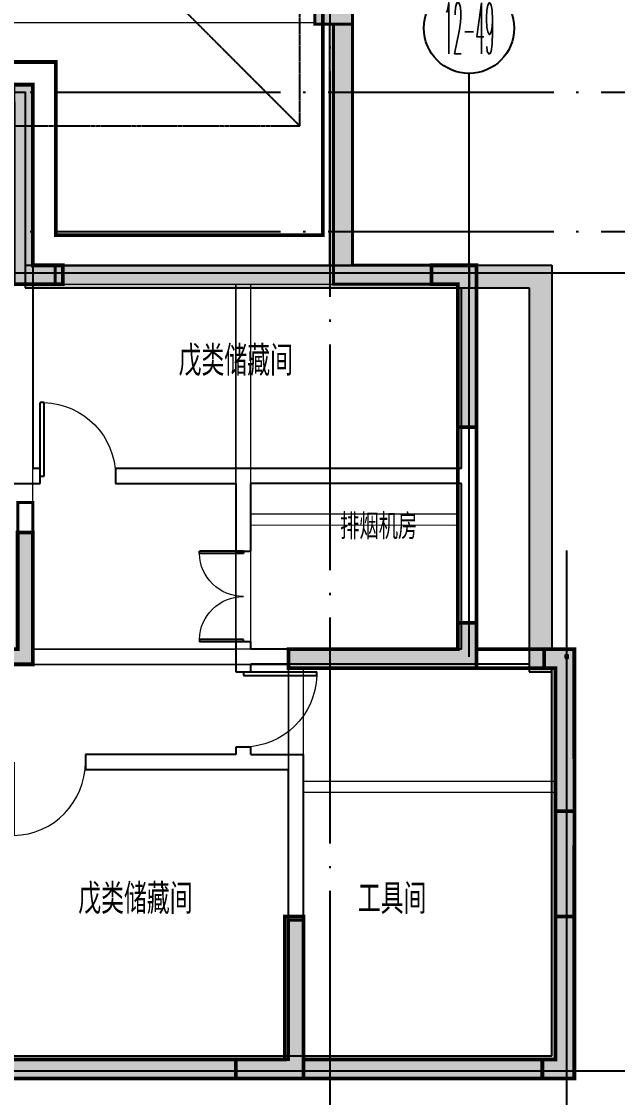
# Model space of a CAD drawing. Extents: x 290727 to 13733020, y 1731457 to 3643100.
# Drawn here: x 643612 to 651536, y 2141326 to 2155617 of the extents above; entities that cross this region are included whole.
import ezdxf
from ezdxf.enums import TextEntityAlignment as Align

# ---------------------------------------------------------------- set-up
doc = ezdxf.new("R2010")
doc.units = 0
doc.header["$LTSCALE"] = 10
for name, pattern in [('DASH', [0.35, 0.25, -0.1]), ('DASHED', [0.75, 0.5, -0.25]), ('DOTE', [2.42, 2, -0.2, 0.02, -0.2])]:
    doc.linetypes.add(name, pattern=pattern)
doc.layers.get('0').update_dxf_attribs({"linetype": 'CONTINUOUS'})
for name, color, linetype in [('AXIS', 3, 'CONTINUOUS'), ('AXIS_TEXT', 7, 'CONTINUOUS'), ('BEAM_CON', 4, 'CONTINUOUS'), ('BEAM_DASH', 144, 'DASHED'), ('BEAM_SE', 144, 'DASHED'), ('COLU', 2, 'CONTINUOUS'), ('COLUMN', 9, 'CONTINUOUS'), ('DOTE', 8, 'DOTE'), ('pl', 7, 'CONTINUOUS'), ('PROMPT', 1, 'CONTINUOUS'), ('PUB_HATCH', 8, 'CONTINUOUS'), ('PUB_TEXT', 7, 'CONTINUOUS'), ('WALL', 255, 'CONTINUOUS'), ('WINDOW', 4, 'CONTINUOUS'), ('作业图', 4, 'CONTINUOUS'), ('文字', 4, 'CONTINUOUS'), ('防火分区示意线', 4, 'CONTINUOUS'), ('防火分区线', 7, 'CONTINUOUS'), ('集水坑', 181, 'DASH')]:
    doc.layers.add(name, color=color, linetype=linetype)
doc.layers.add('DIM_MODI', color=6, linetype='CONTINUOUS', plot=False)
doc.layers.add('S_ConcWall', color=8, linetype='CONTINUOUS', lineweight=35)
doc.layers.get('0').off()
doc.styles.add('_TCH_AXIS', font='COMPLEX', dxfattribs={"bigfont": 'GBCBIG'})
doc.styles.add('COMPLEX', font='COMPLEX')
doc.styles.add('HNSJY', font='HNSJY-07', dxfattribs={"width": 0.8, "bigfont": 'HNSJY-HZ'})

# ---------------------------------------------------------------- blocks, each defined once
blk = doc.blocks.new('A$C55C93FC2')
at = {"layer": 'DOTE', "linetype": 'DOTE', "ltscale": 150}
for p, q in [((162784.1, 43042.4), (162784.1, 12200)), ((10299.5, 28242.4), (252290.8, 28242.4)), ((10299.5, 26392.4), (252290.8, 26392.4)), ((10299.5, 15242.4), (252290.8, 15242.4))]:
    blk.add_line(p, q, dxfattribs=at)
blk = doc.blocks.new('_AXISO')
blk.add_circle((0, 0), 0.5)
at = {"layer": 'AXIS_TEXT', "style": 'COMPLEX', "width": 1.041667}
blk.add_attdef('A', text='', height=0.56, dxfattribs=at).set_placement((-0.25, -0.28), (0.25, -0.28), align=Align.FIT)
blk = doc.blocks.new('A$C1EDA5D86')
at = {"layer": 'AXIS'}
blk.add_line((69300, 20248), (69300, 21748), dxfattribs=at)
at = {"layer": 'DOTE'}
for p, q in [((69300, 14000), (69300, 20248)), ((5961, 19100), (71664, 19100)), ((70600, 7058), (70600, 15409)), ((5961, 8500), (71664, 8500))]:
    blk.add_line(p, q, dxfattribs=at)
at = {"layer": 'AXIS'}
ref = blk.add_blockref('_AXISO', (69300, 22348), dxfattribs=dict(at, xscale=1200, yscale=1200, zscale=1200))
ref.add_attrib('A', '12-49', dxfattribs={"layer": 'AXIS_TEXT', "height": 678.8, "style": '_TCH_AXIS', "width": 0.21875}).set_placement((68961, 22008), (69639, 22008), align=Align.FIT)
blk = doc.blocks.new('A$C0FD13E37')
h = blk.add_hatch(color=0)
h.dxf.hatch_style = 1
h.paths.add_polyline_path([(13575, 4200), (13825, 4200), (13825, 2150), (13575, 2150)])
h.paths.add_polyline_path([(7575, 4200), (7825, 4200), (7825, 2150), (7575, 2150)])
h.paths.add_polyline_path([(3600, 0), (3600, 2150), (3850, 2150), (3850, 250), (4500, 250), (4500, 0)])
h.paths.add_polyline_path([(8800, 12950), (8800, 13200), (9400, 13200), (9400, 9400), (9200, 9400), (9200, 12950)])
h.paths.add_polyline_path([(12200, 12950), (12200, 9400), (12000, 9400), (12000, 13200), (12600, 13200), (12600, 12950)])
h.paths.add_polyline_path([(7200, 5500), (7200, 7250), (7400, 7250), (7400, 5700), (7800, 5700), (7800, 5500)])
h.paths.add_polyline_path([(14000, 5700), (14000, 7250), (14200, 7250), (14200, 5500), (13600, 5500), (13600, 5700)])
h.paths.add_polyline_path([(0, 0), (0, 2150), (250, 2150), (250, 250), (400, 250), (400, 0)])
h.paths.add_polyline_path([(250, 5450), (250, 3550), (0, 3550), (0, 5700), (400, 5700), (400, 5450)])
h.paths.add_polyline_path([(10100, 250), (10575, 250), (10575, 2150), (10825, 2150), (10825, 250), (11300, 250), (11300, 0), (10575, 0), (10100, 0)])
h.paths.add_polyline_path([(17550, 250), (17550, 2150), (17800, 2150), (17800, 0), (16900, 0), (16900, 250)])
h.paths.add_polyline_path([(19850, 5700), (19850, 6050), (20100, 6050), (20100, 5450), (17950, 5450), (17950, 5700)])
h.paths.add_polyline_path([(7450, 12950), (7450, 10550), (6800, 10550), (6800, 10800), (7200, 10800), (7200, 13200), (7500, 13200), (7500, 12950)])
h.paths.add_polyline_path([(14200, 13200), (14200, 10800), (14600, 10800), (14600, 10550), (13950, 10550), (13950, 12950), (13900, 12950), (13900, 13200)])
h.paths.add_polyline_path([(19850, 10550), (19500, 10550), (19500, 10800), (20100, 10800), (20100, 8650), (19850, 8650)])
h.paths.add_polyline_path([(1300, 5450), (1300, 6100), (1550, 6100), (1550, 5700), (3450, 5700), (3450, 5450)])
h.paths.add_polyline_path([(1550, 10550), (1550, 8650), (1300, 8650), (1300, 10800), (1900, 10800), (1900, 10550)])
h.paths.add_polyline_path([(28775, 4200), (29025, 4200), (29025, 2150), (28775, 2150)])
h.paths.add_polyline_path([(34775, 4199), (35025, 4199), (35025, 2149), (34775, 2149)])
h.paths.add_polyline_path([(38750, 250), (38750, 2149), (39000, 2149), (39000, 0), (38100, 0), (38100, 250)])
h.paths.add_polyline_path([(33400, 12949), (33800, 12949), (33800, 13199), (33200, 13199), (33200, 9399), (33400, 9399)])
h.paths.add_polyline_path([(30600, 13200), (30600, 9400), (30400, 9400), (30400, 12950), (30000, 12950), (30000, 13200)])
h.paths.add_polyline_path([(35200, 5700), (35200, 7249), (35400, 7249), (35400, 5500), (34800, 5500), (34800, 5700)])
h.paths.add_polyline_path([(28400, 5500), (28400, 7250), (28600, 7250), (28600, 5700), (29000, 5700), (29000, 5500)])
h.paths.add_polyline_path([(31300, 250), (31774, 250), (31775, 2150), (32025, 2150), (32024, 250), (32500, 250), (32500, 0), (32024, 0), (31300, 0)])
h.paths.add_polyline_path([(24800, 0), (24800, 2150), (25050, 2150), (25050, 250), (25700, 250), (25700, 0)])
h.paths.add_polyline_path([(22500, 5450), (22500, 6050), (22750, 6050), (22750, 5700), (24650, 5700), (24650, 5450)])
h.paths.add_polyline_path([(22500, 10800), (23100, 10800), (23100, 10550), (22750, 10550), (22750, 8650), (22500, 8650)])
h.paths.add_polyline_path([(28650, 12950), (28650, 10550), (28000, 10550), (28000, 10800), (28400, 10800), (28400, 13200), (28700, 13200), (28700, 12950)])
h.paths.add_polyline_path([(35400, 13199), (35400, 10799), (35800, 10799), (35800, 10549), (35150, 10549), (35150, 12949), (35100, 12949), (35100, 13199)])
h.paths.add_polyline_path([(41050, 5700), (41050, 6099), (41300, 6099), (41300, 5450), (39150, 5450), (39150, 5700)])
h.paths.add_polyline_path([(41300, 10799), (41300, 8649), (41050, 8649), (41050, 10549), (40700, 10549), (40700, 10799)])
h.paths.add_polyline_path([(42350, 5450), (42200, 5450), (42200, 5700), (42600, 5700), (42600, 3549), (42350, 3549)])
h.paths.add_polyline_path([(42600, 0), (42200, 0), (42200, 250), (42350, 250), (42350, 2149), (42600, 2149)])
h.paths.add_polyline_path([(21600, 0), (21175, 0), (21000, 0), (21000, 250), (21175, 250), (21175, 2150), (21425, 2150), (21425, 250), (21600, 250)])
h.paths.add_polyline_path([(30600, 8100), (30400, 8100), (30400, 7900), (30600, 7900), (30600, 7500), (30800, 7500), (30800, 7900), (33000, 7899), (33000, 7500), (33200, 7500), (33200, 7900), (33200, 7900), (33200, 8099)])
h.paths.add_polyline_path([(56275, 4200), (56525, 4200), (56525, 2150), (56275, 2150)])
h.paths.add_polyline_path([(50275, 4200), (50525, 4200), (50525, 2150), (50275, 2150)])
h.paths.add_polyline_path([(46300, 0), (46300, 2150), (46550, 2150), (46550, 250), (47200, 250), (47200, 0)])
h.paths.add_polyline_path([(51500, 12950), (51500, 13200), (52100, 13200), (52100, 9400), (51900, 9400), (51900, 12950)])
h.paths.add_polyline_path([(54900, 12950), (54900, 9400), (54700, 9400), (54700, 13200), (55300, 13200), (55300, 12950)])
h.paths.add_polyline_path([(49900, 5500), (49900, 7250), (50100, 7250), (50100, 5700), (50500, 5700), (50500, 5500)])
h.paths.add_polyline_path([(56700, 5700), (56700, 7250), (56900, 7250), (56900, 5500), (56300, 5500), (56300, 5700)])
h.paths.add_polyline_path([(42700, 0), (42700, 2150), (42950, 2150), (42950, 250), (43100, 250), (43100, 0)])
h.paths.add_polyline_path([(42950, 5450), (42950, 3550), (42700, 3550), (42700, 5700), (43100, 5700), (43100, 5450)])
h.paths.add_polyline_path([(52800, 250), (53275, 250), (53275, 2150), (53525, 2150), (53525, 250), (54000, 250), (54000, 0), (53275, 0), (52800, 0)])
h.paths.add_polyline_path([(60250, 250), (60250, 2150), (60500, 2150), (60500, 0), (59600, 0), (59600, 250)])
h.paths.add_polyline_path([(62550, 5700), (62550, 6050), (62800, 6050), (62800, 5450), (60300, 5450), (60300, 5700)])
h.paths.add_polyline_path([(50150, 12950), (50150, 10550), (49500, 10550), (49500, 10800), (49900, 10800), (49900, 13200), (50200, 13200), (50200, 12950)])
h.paths.add_polyline_path([(56900, 13200), (56900, 10800), (57300, 10800), (57300, 10550), (56650, 10550), (56650, 12950), (56600, 12950), (56600, 13200)])
h.paths.add_polyline_path([(62550, 10550), (62200, 10550), (62200, 10800), (62800, 10800), (62800, 8650), (62550, 8650)])
h.paths.add_polyline_path([(44000, 5450), (44000, 6100), (44250, 6100), (44250, 5700), (46500, 5700), (46500, 5450)])
h.paths.add_polyline_path([(44250, 10550), (44250, 8650), (44000, 8650), (44000, 10800), (44600, 10800), (44600, 10550)])
h.paths.add_polyline_path([(63850, 0), (63675, 0), (63675, 250), (63850, 250), (63850, 2150), (64100, 2150), (64100, 250), (64100, 0)])
h.paths.add_polyline_path([(63850, 3549), (63850, 5450), (63700, 5450), (63700, 5700), (64100, 5700), (64100, 3549)])
h.paths.add_polyline_path([(52100, 8100), (51900, 8100), (51900, 7900), (52100, 7900), (52100, 7500), (52300, 7500), (52300, 7900), (54500, 7900), (54500, 7500), (54700, 7500), (54700, 7900), (54900, 7900), (54900, 8100)])
h.paths.add_polyline_path([(9600, 7900), (11800, 7900)], flags=17)
edge = h.paths.add_edge_path()
edge.add_line((11800, 7500), (11800, 7900))
edge.add_line((11800, 7500), (11800, 7900))
edge = h.paths.add_edge_path()
edge.add_line((12000, 8100), (9400, 8100))
edge.add_line((9400, 8100), (9200, 8100))
edge.add_line((9200, 8100), (9200, 7900))
edge.add_line((9200, 7900), (9400, 7900))
at = {"layer": 'S_ConcWall', "color": 0, "lineweight": 35, "ltscale": 1}
for points in [[(56900, 13200), (56900, 10800), (57300, 10800), (57300, 10550), (56650, 10550), (56650, 12950), (56600, 12950), (56600, 13200)], [(62550, 10550), (62200, 10550), (62200, 10800), (62800, 10800), (62800, 8650), (62550, 8650)], [(56700, 5700), (56700, 7250), (56900, 7250), (56900, 5500), (56300, 5500), (56300, 5700)], [(62550, 5700), (62550, 6050), (62800, 6050), (62800, 5450), (60300, 5450), (60300, 5700)], [(63850, 3549), (63850, 5450), (63700, 5450), (63700, 5700), (64100, 5700), (64100, 3549)], [(60250, 250), (60250, 2150), (60500, 2150), (60500, 0), (59600, 0), (59600, 250)], [(63850, 0), (63675, 0), (63675, 250), (63850, 250), (63850, 2150), (64100, 2150), (64100, 250), (64100, 0), (64100, 0)]]:
    blk.add_lwpolyline(points, close=True, dxfattribs=at)
blk = doc.blocks.new('$DorLib2D$00000001')
for p, q in [((0.45, 0.975), (0.5, 0.975)), ((0.45, 0), (0.45, 0.975)), ((0.5, 0), (0.5, 0.975)), ((0.5, 0), (0.45, 0))]:
    blk.add_line(p, q)
at = {"lineweight": 13}
blk.add_arc((0.475, 0), 0.975, 91.4693, 180, dxfattribs=at)
blk = doc.blocks.new('$DorLib2D$00000002')
for p, q in [((-0.5, 0), (-0.5, 0.4875)), ((-0.475, 0.4875), (-0.5, 0.4875)), ((-0.475, 0), (-0.475, 0.4875)), ((0.475, 0), (0.475, 0.4875)), ((0.475, 0.4875), (0.5, 0.4875)), ((0.5, 0), (0.5, 0.4875)), ((-0.5, 0), (-0.475, 0)), ((0.5, 0), (0.475, 0))]:
    blk.add_line(p, q)
at = {"lineweight": 13}
for centre, start, end in [((-0.4875, 0), 0, 88.53072), ((0.4875, 0), 91.46928, 180)]:
    blk.add_arc(centre, 0.4875, start, end, dxfattribs=at)
blk = doc.blocks.new('_FZH')
blk.add_lwpolyline([(-0.5, -0.5), (0.5, -0.5), (0.5, 0.5), (-0.5, 0.5)], close=True)
at = {"layer": 'PUB_HATCH'}
blk.add_solid([(-0.5, -0.5), (0.5, -0.5), (-0.5, 0.5), (0.5, 0.5)], dxfattribs=at)
blk = doc.blocks.new('车库建筑作业图')
at = {"layer": 'PUB_HATCH', "linetype": 'Continuous'}
for points in [[(648012, 2155580), (647712, 2155580), (647712, 2152380), (647879, 2152280), (648012, 2152380)], [(643662, 2152080), (647912, 2152080), (647879, 2152280), (647712, 2152380), (643662, 2152380)], [(643762, 2152380), (643762, 2152080), (649562, 2152080), (649562, 2152380)], [(647879, 2152280), (647912, 2152080), (649562, 2152080), (649562, 2152380), (648012, 2152380)], [(649562, 2152380), (649562, 2152080), (650362, 2152080), (650662, 2152380)], [(650662, 2152380), (650362, 2152080), (650362, 2146980), (650662, 2147280)], [(650662, 2147280), (650362, 2146980), (650662, 2146980), (650962, 2147280)], [(650362, 2147030), (650662, 2147030), (650962, 2147280), (650362, 2147280)], [(650662, 2141880), (650962, 2141580), (650962, 2147280), (650662, 2146980)], [(650662, 2141880), (650962, 2141580), (650962, 2147280), (650662, 2147030)], [(629346, 2141780), (629362, 2141580), (650962, 2141580), (650662, 2141880), (629462, 2141880)], [(643262, 2141880), (643262, 2141580), (647262, 2141580), (647262, 2141880)], [(647262, 2141880), (647262, 2141580), (650962, 2141580), (650662, 2141880)]]:
    blk.add_hatch(color=256, dxfattribs=at).paths.add_polyline_path(points)
at = {"layer": 'DIM_MODI', "linetype": 'Continuous'}
for p, q in [((648012, 2158080), (648012, 2152380)), ((648012, 2152380), (650662, 2152380)), ((650662, 2152380), (650662, 2147280)), ((650662, 2147280), (650962, 2147280)), ((650962, 2147280), (650962, 2141580)), ((650962, 2141580), (586862, 2141580))]:
    blk.add_line(p, q, dxfattribs=at)
at = {"layer": 'PROMPT'}
for p, q in [((650842, 2147160), (650882, 2147200)), ((650842, 2147200), (650882, 2147160))]:
    blk.add_line(p, q, dxfattribs=at)
blk.add_lwpolyline([(650842, 2147160), (650882, 2147160), (650882, 2147200), (650842, 2147200)], close=True, dxfattribs=at)
at = {"layer": 'WALL', "linetype": 'Continuous'}
for p, q in [((647712, 2152380), (647712, 2155580)), ((648012, 2152380), (648012, 2155580)), ((643662, 2152380), (647712, 2152380)), ((643662, 2152380), (643662, 2152080)), ((643762, 2152380), (649562, 2152380)), ((648012, 2152380), (649562, 2152380)), ((649562, 2152380), (650662, 2152380)), ((649562, 2152380), (649562, 2152080)), ((650662, 2152380), (650662, 2147280)), ((643662, 2152080), (647912, 2152080)), ((643762, 2152080), (649562, 2152080)), ((647912, 2152080), (649562, 2152080)), ((649562, 2152080), (650362, 2152080)), ((650362, 2152080), (650362, 2146980)), ((650362, 2147280), (650962, 2147280)), ((650362, 2147280), (650362, 2147030)), ((650662, 2147280), (650962, 2147280)), ((650962, 2141580), (650962, 2147280)), ((650962, 2141580), (650962, 2147280)), ((650362, 2147030), (650662, 2147030)), ((650662, 2141880), (650662, 2147030)), ((650362, 2146980), (650662, 2146980)), ((650662, 2141880), (650662, 2146980)), ((629462, 2141880), (650662, 2141880)), ((643262, 2141880), (647262, 2141880)), ((647262, 2141880), (650662, 2141880)), ((629362, 2141580), (650962, 2141580)), ((643262, 2141580), (647262, 2141580)), ((647262, 2141580), (650962, 2141580))]:
    blk.add_line(p, q, dxfattribs=at)
at = {"layer": 'WALL'}
for p, q in [((641662, 2154780), (643762, 2154780)), ((643762, 2154780), (643762, 2152280)), ((643762, 2152280), (643762, 2149680)), ((649462, 2149680), (649462, 2152080)), ((649662, 2149580), (649662, 2152080)), ((643862, 2149680), (643762, 2149680)), ((643862, 2149480), (643862, 2149680)), ((646562, 2149680), (644862, 2149680)), ((644862, 2149680), (644862, 2149480)), ((649462, 2149680), (646562, 2149680)), ((643262, 2149480), (643662, 2149480)), ((643662, 2149480), (643862, 2149480)), ((644862, 2149480), (646462, 2149480)), ((646462, 2149480), (646462, 2148580)), ((649462, 2149480), (646662, 2149480)), ((646662, 2148580), (646662, 2149480)), ((649462, 2147280), (649462, 2149480)), ((649662, 2147280), (649662, 2149580)), ((646462, 2148580), (646662, 2148580)), ((646662, 2147380), (646462, 2147380)), ((646462, 2147380), (646462, 2147180)), ((646662, 2147280), (646662, 2147380)), ((646462, 2147180), (646462, 2146980)), ((649462, 2147280), (646662, 2147280)), ((650362, 2147280), (649662, 2147280)), ((646662, 2146980), (646662, 2147080)), ((649562, 2147080), (646662, 2147080)), ((650362, 2147080), (649562, 2147080)), ((646462, 2146980), (646662, 2146980)), ((646462, 2145880), (644462, 2145880)), ((644462, 2145880), (644462, 2145680)), ((646662, 2145980), (646462, 2145980)), ((646462, 2145980), (646462, 2145880)), ((646662, 2145880), (646662, 2145980)), ((646662, 2145880), (647362, 2145880)), ((647362, 2141880), (647362, 2145880)), ((644462, 2145680), (646562, 2145680)), ((646562, 2145680), (647162, 2145680)), ((647162, 2141880), (647162, 2145680))]:
    blk.add_line(p, q, dxfattribs=at)
at = {"layer": '防火分区示意线', "color": 3, "linetype": 'DASH', "ltscale": 300, "const_width": 50}
blk.add_lwpolyline([(608619, 2174980), (624419, 2174980), (624419, 2157780), (617769, 2157780), (617769, 2155380), (622869, 2155380), (622869, 2152680), (630969, 2152680), (633969, 2152680), (638469, 2152680), (638469, 2155080), (644069, 2155080), (644069, 2152780), (647619, 2152780), (647619, 2158480), (695169, 2158480)], dxfattribs=at)
at = {"layer": '防火分区线', "linetype": 'Continuous', "flags": 128}
blk.add_lwpolyline([(608212, 2174580), (624012, 2174580), (624012, 2158180), (617363, 2158180), (617363, 2154680), (622162, 2154680), (622162, 2154680), (622162, 2152280), (630962, 2152280), (633962, 2152280), (638862, 2152280), (638862, 2154680), (643662, 2154680), (643662, 2152380), (648012, 2152380), (648012, 2158080), (695162, 2158080)], dxfattribs=at)
at = {"layer": '集水坑'}
blk.add_line((644312, 2157230), (647312, 2154230), dxfattribs=at)
blk.add_lwpolyline([(640212, 2158330), (640212, 2154230), (647312, 2154230), (647312, 2158330)], dxfattribs=at)
at = {"color": 8}
blk.add_blockref('A$C0FD13E37', (586862, 2141580), dxfattribs=at)
at = {"layer": 'COLUMN', "linetype": 'Continuous', "xscale": 600, "yscale": 500, "zscale": 500, "rotation": 270}
blk.add_blockref('_FZH', (647762, 2155880), dxfattribs=at)
at = {"layer": 'WINDOW'}
for name, p, xscale, yscale, zscale, rotation in [('$DorLib2D$00000001', (644362, 2149580), -1000, 1000, 1000, 359.9999999999908), ('$DorLib2D$00000002', (646562, 2147980), -1200, 1200, -1200, 90), ('$DorLib2D$00000001', (646562, 2146480), -1000, 1000, 1000, 270), ('$DorLib2D$00000001', (643962, 2145780), 1000, 1000, -1000, 180)]:
    blk.add_blockref(name, p, dxfattribs=dict(at, xscale=xscale, yscale=yscale, zscale=zscale, rotation=rotation))
at = {"layer": '文字', "linetype": 'Continuous'}
for name, p in [('A$C55C93FC2', (484928, 2126437)), ('A$C1EDA5D86', (580262, 2133180))]:
    blk.add_blockref(name, p, dxfattribs=at)
at = {"layer": 'PUB_TEXT', "style": 'HNSJY', "width": 0.8}
for s, height, p in [('戊类储藏间', 400, (645701, 2150912)), ('排烟机房', 337.6, (647848, 2148741)), ('戊类储藏间', 400, (644367, 2143764)), ('工具间', 400, (648084, 2143764))]:
    blk.add_text(s, height=height, dxfattribs=at).set_placement(p)
blk = doc.blocks.new('12-l')
at = {"color": 0, "const_width": 50}
for points in [[(817530, -937898), (817530, -940498)], [(817780, -940498), (817780, -937898)], [(817780, -940848), (818680, -940848)], [(818680, -941098), (817780, -941098)], [(818830, -942999), (818830, -944398)], [(819081, -942999), (819080, -944398)], [(808983, -946298), (814583, -946298)], [(818683, -946298), (815483, -946298)], [(814583, -946548), (808983, -946548)], [(818683, -946548), (815483, -946548)]]:
    blk.add_lwpolyline(points, dxfattribs=at)
at = {"layer": 'BEAM_CON', "color": 0, "lineweight": 18, "ltscale": 1}
for p, q in [((812280, -935748), (814680, -935748)), ((814680, -935748), (815480, -935748)), ((815480, -935748), (817180, -935748)), ((817780, -940498), (817780, -937898)), ((814780, -939197), (817480, -939198)), ((814780, -939197), (817530, -939198)), ((814830, -939197), (817530, -939198)), ((814780, -940848), (815630, -940848)), ((817780, -940848), (819080, -940848)), ((815480, -942598), (818831, -942598)), ((815480, -942598), (818830, -942598)), ((808980, -946548), (814580, -946548)), ((815480, -946548), (818680, -946548))]:
    blk.add_line(p, q, dxfattribs=at)
at = {"layer": 'BEAM_SE', "color": 0, "lineweight": 18, "ltscale": 1}
for p, q in [((811880, -939298), (811880, -935998)), ((812280, -935998), (814680, -935998)), ((814580, -940848), (814580, -935998)), ((814680, -935998), (815480, -935998)), ((814780, -940848), (814780, -935998)), ((815480, -935998), (817180, -935998)), ((817530, -940498), (817530, -937898)), ((814780, -939047), (817530, -939048)), ((814830, -939047), (817530, -939048)), ((811880, -940848), (814580, -940848)), ((811880, -941048), (814680, -941048)), ((814680, -941048), (815280, -941048)), ((815280, -944398), (815280, -941048)), ((815480, -944398), (815480, -941098)), ((817780, -941098), (818680, -941098)), ((815480, -942748), (818830, -942748)), ((818835, -944348), (818835, -942999)), ((819080, -944398), (819081, -942999)), ((808980, -946298), (814580, -946298)), ((815480, -946298), (818680, -946298))]:
    blk.add_line(p, q, dxfattribs=at)
at = {"layer": 'S_ConcWall', "color": 0, "lineweight": 35, "ltscale": 1, "const_width": 50}
for points in [[(811580, -933348), (811880, -933348), (811880, -935748), (812280, -935748), (812280, -935998), (811630, -935998), (811630, -933598), (811580, -933598)], [(817530, -937898), (817530, -935998), (817180, -935998), (817180, -935748), (817780, -935748), (817780, -937898)], [(811280, -940848), (811680, -940848), (811680, -939298), (811880, -939298), (811880, -941048), (811280, -941048)], [(815280, -940848), (817530, -940848), (817530, -940498), (817780, -940498), (817780, -941098), (815280, -941098)], [(814580, -946298), (815230, -946298), (815230, -944398), (815480, -944398), (815480, -946548), (814580, -946548)], [(819080, -946548), (819080, -946548), (818830, -946548), (818655, -946548), (818655, -946298), (818830, -946298), (818830, -944398), (819080, -944398), (819080, -946298)]]:
    blk.add_lwpolyline(points, close=True, dxfattribs=at)
blk.add_lwpolyline([(819081, -942999), (818830, -942999), (818830, -941098), (818680, -941098), (818680, -940848), (819080, -940848), (819081, -942999)], dxfattribs=at)
blk = doc.blocks.new('梁图-10.22')
at = {"color": 0}
blk.add_lwpolyline([(-1523874, 185803), (-1480274, 185802), (-1459774, 185800), (-1459774, 191502), (-1461074, 191502), (-1461074, 196601), (-1464974, 196601), (-1464974, 196601), (-1466555, 196601), (-1466974, 196601), (-1466974, 197336), (-1466974, 197336), (-1466974, 199002), (-1473974, 199002), (-1473974, 196602), (-1480874, 196602), (-1488474, 196603), (-1488474, 199002), (-1495473, 199003), (-1495474, 196603), (-1509674, 196603), (-1509674, 199003), (-1516674, 199003), (-1516674, 196603), (-1522574, 196603), (-1522574, 191505), (-1523874, 191505), (-1523874, 185805)], dxfattribs=at)
at = {"layer": 'BEAM_DASH', "color": 0, "lineweight": 18}
for p, q in [((-1468421, 199833), (-1463224, 199833)), ((-1464174, 196608), (-1466674, 196608)), ((-1462974, 196608), (-1464174, 196608)), ((-1466974, 195308), (-1466974, 196358)), ((-1466674, 196358), (-1464174, 196358)), ((-1464274, 196358), (-1464274, 191508)), ((-1464174, 196358), (-1462974, 196358)), ((-1464074, 191508), (-1464074, 196358)), ((-1466974, 193458), (-1466974, 195308)), ((-1464174, 191508), (-1466974, 191508)), ((-1463474, 191508), (-1464174, 191508)), ((-1466974, 191308), (-1464174, 191308)), ((-1464174, 191308), (-1463574, 191308)), ((-1463574, 191258), (-1463574, 187908)), ((-1463374, 187908), (-1463374, 191258))]:
    blk.add_line(p, q, dxfattribs=at)
at = {"layer": 'COLU', "color": 0, "const_width": 40}
blk.add_lwpolyline([(-1462724, 200408), (-1463224, 200408), (-1463224, 199808), (-1462724, 199808)], close=True, dxfattribs=at)
at = {"layer": 'WALL', "color": 0, "const_width": 40}
for points in [[(-1460024, 191258), (-1460024, 186058), (-1463374, 186058), (-1463374, 187908), (-1463574, 187908), (-1463574, 186058), (-1470374, 186058), (-1470374, 187958), (-1470574, 187958), (-1470574, 186058), (-1477374, 186058), (-1477374, 187958), (-1477574, 187958), (-1477574, 186058), (-1480924, 186058), (-1480924, 187958), (-1481174, 187958), (-1481174, 186058), (-1481274, 186058), (-1481274, 187957), (-1481524, 187957), (-1481524, 186058), (-1484874, 186058), (-1484874, 187957), (-1485074, 187957), (-1485074, 186058), (-1491875, 186058), (-1491874, 187958), (-1492074, 187958), (-1492075, 186058), (-1498874, 186058), (-1498874, 187908), (-1499074, 187908), (-1499074, 186058), (-1506074, 186058), (-1506074, 187908), (-1506274, 187908), (-1506274, 186058), (-1513074, 186058), (-1513074, 187958), (-1513274, 187958), (-1513274, 186058), (-1520074, 186058), (-1520074, 187958), (-1520274, 187958), (-1520274, 186058), (-1523624, 186058), (-1523624, 191258), (-1520074, 191258), (-1520074, 191508), (-1522324, 191508), (-1522324, 196358), (-1519424, 196358), (-1519424, 202558), (-1525974, 202558)], [(-1462974, 199808), (-1462974, 196358), (-1461324, 196358), (-1461324, 191508)], [(-1459774, 185808), (-1459774, 191508), (-1461074, 191508), (-1461074, 196608), (-1462724, 196608), (-1462724, 199808)], [(-1522574, 196608), (-1522574, 191508), (-1523874, 191508), (-1523874, 185808), (-1459774, 185808)], [(-1461324, 191508), (-1463574, 191508), (-1463574, 191258), (-1460024, 191258)]]:
    blk.add_lwpolyline(points, dxfattribs=at)
for points in [[(-1467224, 196358), (-1466674, 196358), (-1466674, 196608), (-1466974, 196608), (-1466974, 199008), (-1467224, 199008)], [(-1466974, 191308), (-1466974, 193458), (-1467174, 193458), (-1467174, 191508), (-1467574, 191508), (-1467574, 191308)]]:
    blk.add_lwpolyline(points, close=True, dxfattribs=at)

msp = doc.modelspace()

# ---------------------------------------------------------------- block references
at = {"layer": 'pl', "color": 8, "linetype": 'ByBlock'}
msp.add_blockref('12-l', (-168118, 3088127, 0), dxfattribs=at)
at = {"layer": '作业图', "color": 8, "linetype": 'ByBlock', "extrusion": (8.37508e-20, 6.90696e-07, 1)}
msp.add_blockref('梁图-10.22', (2110736, 1955772, 0), dxfattribs=at)
at = {"layer": '作业图', "linetype": 'Continuous'}
msp.add_blockref('车库建筑作业图', (0, 0), dxfattribs=at)

doc.saveas('drawing.dxf')
